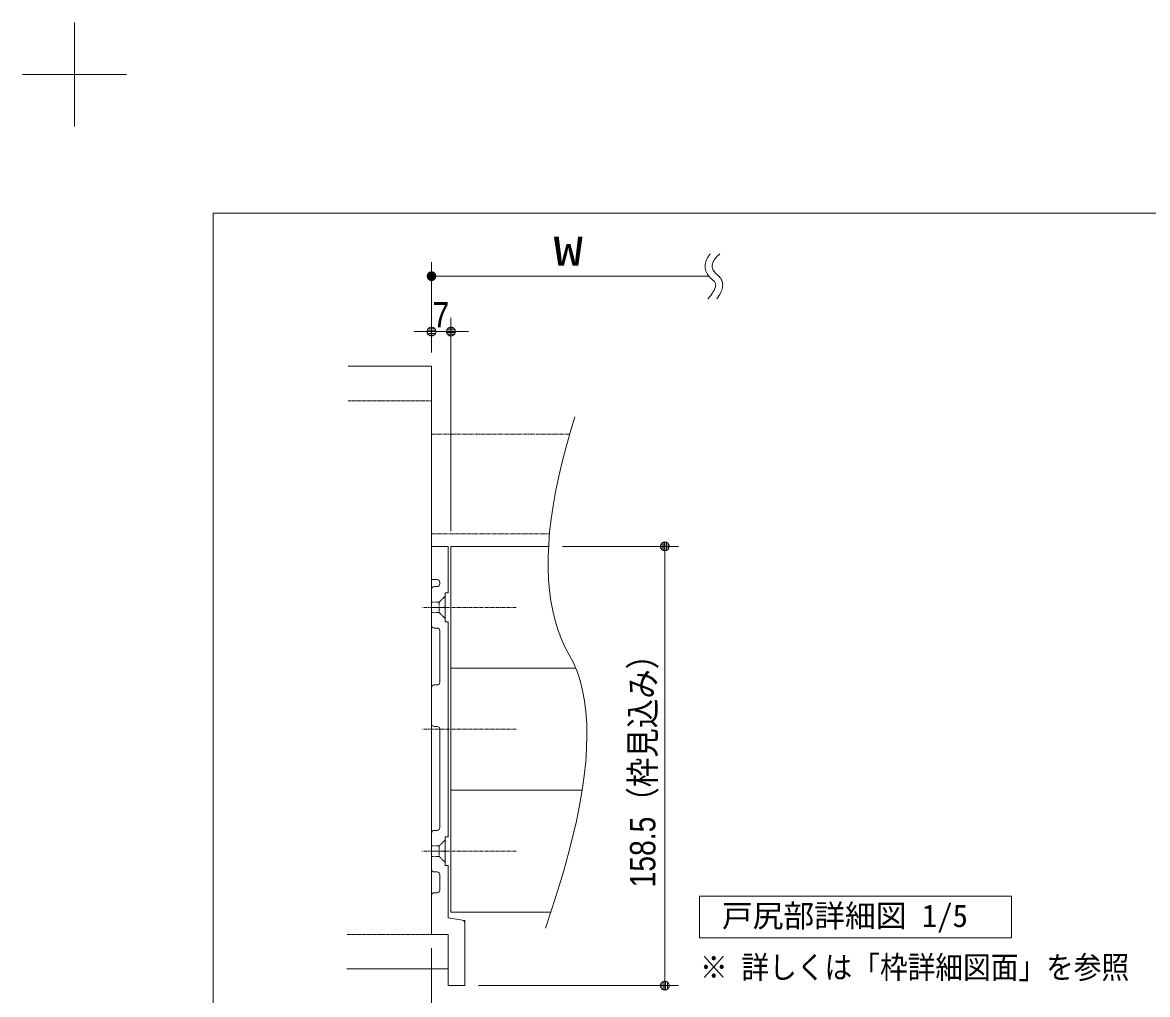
# Model space of a CAD drawing. Units: millimetres, scale not verified. Extents: x -6062 to 6062, y -3045 to 3045.
# Drawn here: x -6062 to -4440, y 1642 to 3045 of the extents above; entities that cross this region are included whole.
import ezdxf
from ezdxf.enums import TextEntityAlignment as Align

# ---------------------------------------------------------------- set-up
doc = ezdxf.new("R2010")
doc.units = ezdxf.units.MM
doc.header["$LTSCALE"] = 20
for name, pattern in [('CHAIN1', [8, 5, -1, 1, -1]), ('DASHED1', [1.8, 1.2, -0.6]), ('DOUBLE_CHAIN1', [8.8, 5, -1, 0.6, -0.6, 0.6, -1])]:
    doc.linetypes.add(name, pattern=pattern)
for name, color, linetype, lineweight in [('0-0_1図面枠', 7, 'Continuous', 9), ('0-1_3一般', 7, 'Continuous', 9), ('0-2_2寸法-1', 7, 'Continuous', 9), ('0-3_0', 7, 'Continuous', 9), ('0-4_2寸法-3', 7, 'Continuous', 9), ('0-5_2寸法-2', 7, 'Continuous', 9)]:
    doc.layers.add(name, color=color, linetype=linetype, lineweight=lineweight)
doc.styles.add('ＭＳ ゴシック', font='')
doc.styles.add('ＭＳ Ｐゴシック', font='')
doc.styles.get('ＭＳ ゴシック').set_extended_font_data('MS Gothic')
doc.styles.get('ＭＳ Ｐゴシック').set_extended_font_data('MS PGothic')

# ---------------------------------------------------------------- blocks, each defined once
blk = doc.blocks.new('グループ')
at = {"layer": '0-0_1図面枠'}
for p, q in [((-84000, 57900), (-84000, 60900)), ((-85500, 59400), (-82500, 59400))]:
    blk.add_line(p, q, dxfattribs=at)
blk = doc.blocks.new('グループ-2')
at = {"layer": '0-0_1図面枠'}
blk.add_lwpolyline([(-80000, 55400), (80000, 55400), (80000, -55400), (-80000, -55400)], close=True, dxfattribs=at)
blk = doc.blocks.new('図面枠')
at = {"layer": '0-0_1図面枠'}
for name in ['グループ', 'グループ-2']:
    blk.add_blockref(name, (0, 0), dxfattribs=at)
blk = doc.blocks.new('_Dot')
at = {"layer": '0-3_0'}
for p, q in [((-10, 0), (-20, 0)), ((9.78, 2), (-9.78, 2)), ((7.99, 6), (-7.99, 6)), ((9.16, -3.98), (-9.16, -3.98)), ((6, -7.98), (-6, -7.98))]:
    blk.add_line(p, q, dxfattribs=at)
for points in [[(10, 0), (9.92, 1.25), (9.69, 2.49), (9.3, 3.68), (8.76, 4.82), (8.09, 5.88), (7.29, 6.85), (6.37, 7.71), (5.36, 8.44), (4.26, 9.05), (3.09, 9.51), (1.87, 9.82), (0.63, 9.98), (-0.63, 9.98), (-1.87, 9.82), (-3.09, 9.51), (-4.26, 9.05), (-5.36, 8.44), (-6.37, 7.71), (-7.29, 6.85), (-8.09, 5.88), (-8.76, 4.82), (-9.3, 3.68), (-9.69, 2.49), (-9.92, 1.25), (-10, 0), (0, 0)], [(-10, 0), (-9.92, -1.25), (-9.69, -2.49), (-9.3, -3.68), (-8.76, -4.82), (-8.09, -5.88), (-7.29, -6.85), (-6.37, -7.71), (-5.36, -8.44), (-4.26, -9.05), (-3.09, -9.51), (-1.87, -9.82), (-0.63, -9.98), (0.63, -9.98), (1.87, -9.82), (3.09, -9.51), (4.26, -9.05), (5.36, -8.44), (6.37, -7.71), (7.29, -6.85), (8.09, -5.88), (8.76, -4.82), (9.3, -3.68), (9.69, -2.49), (9.92, -1.25), (10, 0), (0, 0)]]:
    blk.add_lwpolyline(points, close=True, dxfattribs=at)
blk = doc.blocks.new('グループ-6')
at = {"layer": '0-4_2寸法-3'}
blk.add_line((-65436, 52965.6), (-65467.9, 52920.9), dxfattribs=at)
for points in [[(-65659.7, 54220.9), (-65677, 54198.6), (-65693.2, 54176.4), (-65708.1, 54154.3), (-65721.9, 54132.3), (-65734.5, 54110.3), (-65745.9, 54088.4), (-65756.3, 54066.5), (-65765.6, 54044.9), (-65774, 54023.4), (-65781.4, 54002.1), (-65787.8, 53980.9), (-65793.3, 53959.9), (-65797.8, 53939.1), (-65801.3, 53918.4), (-65803.8, 53898), (-65805.4, 53877.6), (-65806, 53857.5), (-65805.7, 53837.5), (-65804.3, 53817.7), (-65802, 53798), (-65798.8, 53778.6), (-65794.5, 53759.2), (-65789.3, 53740.1), (-65783.1, 53721.1), (-65776, 53702.3), (-65767.8, 53683.7), (-65758.7, 53665.2), (-65748.7, 53646.9), (-65737.6, 53628.7), (-65725.6, 53610.7), (-65712.6, 53592.9), (-65698.7, 53575.3), (-65683.8, 53557.8), (-65667.9, 53540.5), (-65651, 53523.4), (-65633.2, 53506.4), (-65614.4, 53489.6), (-65594.6, 53473), (-65573.9, 53456.5)], [(-65383.4, 54220.9), (-65420.9, 54186.4), (-65454.8, 54152.5), (-65485.2, 54119), (-65512.1, 54086), (-65535.4, 54053.4), (-65555.2, 54021.4), (-65571.4, 53989.8), (-65584.1, 53958.7), (-65593.3, 53928), (-65599, 53897.8), (-65601.1, 53868.2), (-65599.7, 53838.9), (-65594.7, 53810.2), (-65586.2, 53781.9), (-65574.2, 53754.1), (-65558.7, 53726.8), (-65539.6, 53700), (-65517, 53673.6), (-65490.8, 53647.7), (-65461.2, 53622.3), (-65430, 53596.9), (-65402.1, 53570.5), (-65377.5, 53543), (-65356.1, 53514.6), (-65338.2, 53485.2), (-65323.5, 53454.7), (-65312.2, 53423.2), (-65304.2, 53390.7), (-65299.6, 53357.1), (-65298.2, 53322.6), (-65300.2, 53287), (-65305.5, 53250.4), (-65314.2, 53212.8), (-65326.2, 53174.2), (-65341.5, 53134.5), (-65360.1, 53093.8), (-65382.1, 53052.1), (-65407.3, 53009.4), (-65436, 52965.6)], [(-65573.9, 53456.5), (-65554.7, 53439.5), (-65538.5, 53421.6), (-65525.1, 53402.9), (-65514.6, 53383.2), (-65507, 53362.7), (-65502.3, 53341.3), (-65500.6, 53319), (-65501.7, 53295.8), (-65505.8, 53271.8), (-65512.7, 53246.8), (-65522, 53221.1), (-65533.3, 53194.5), (-65546.7, 53167.2), (-65562, 53139.1), (-65579.4, 53110.3), (-65598.8, 53080.7), (-65620.2, 53050.3), (-65643.6, 53019.1), (-65669, 52987.1), (-65696.4, 52954.4), (-65725.8, 52920.9)]]:
    blk.add_lwpolyline(points, dxfattribs=at)
blk = doc.blocks.new('グループ-7')
at = {"layer": '0-4_2寸法-3'}
for p, q in [((-73700, 52376.9), (-73700, 53976.9)), ((-73573, 53575.8), (-73827, 53575.8)), ((-73573.1, 53579.8), (-73826.9, 53579.8)), ((-73573.3, 53571.8), (-73826.7, 53571.8)), ((-73573.4, 53583.8), (-73826.6, 53583.8)), ((-73573.6, 53567.8), (-73826.4, 53567.8)), ((-73573.7, 53587.8), (-73826.3, 53587.8)), ((-73573.9, 53563.8), (-73826.1, 53563.8)), ((-73574, 53591.8), (-73826, 53591.8)), ((-73574.2, 53559.8), (-73825.8, 53559.8)), ((-73574.4, 53595.8), (-73825.6, 53595.8)), ((-73574.7, 53555.8), (-73825.3, 53555.8)), ((-73575.2, 53599.8), (-73824.8, 53599.8)), ((-73576.1, 53603.8), (-73823.9, 53603.8)), ((-73577.1, 53607.8), (-73822.9, 53607.8)), ((-73578, 53611.8), (-73822, 53611.8)), ((-73579, 53615.8), (-73821, 53615.8)), ((-73580.6, 53619.8), (-73819.4, 53619.8)), ((-73582.2, 53623.8), (-73817.8, 53623.8)), ((-73583.9, 53627.8), (-73816.1, 53627.8)), ((-73585.6, 53631.8), (-73814.4, 53631.8)), ((-73587.4, 53635.8), (-73812.6, 53635.8)), ((-73589.9, 53639.8), (-73810.1, 53639.8)), ((-73592.3, 53643.8), (-73807.7, 53643.8)), ((-73594.8, 53647.8), (-73805.2, 53647.8)), ((-73597.3, 53651.8), (-73802.7, 53651.8)), ((-73600.7, 53655.8), (-73799.3, 53655.8)), ((-73604.1, 53659.8), (-73795.9, 53659.8)), ((-73607.5, 53663.8), (-73792.5, 53663.8)), ((-73611.3, 53667.8), (-73788.7, 53667.8)), ((-73615.9, 53671.8), (-73784.1, 53671.8)), ((-73620.6, 53675.8), (-73779.4, 53675.8)), ((-73625.3, 53679.8), (-73774.7, 53679.8)), ((-73631.9, 53683.8), (-73768.1, 53683.8)), ((-73638.4, 53687.8), (-73761.6, 53687.8)), ((-73646.2, 53691.8), (-73753.8, 53691.8)), ((-73655.8, 53695.8), (-73744.2, 53695.8)), ((-73668.9, 53699.8), (-73731.1, 53699.8)), ((-73696.8, 53703.8), (-73703.2, 53703.8)), ((-65700, 53576.9), (-73700, 53576.9)), ((-73575.7, 53551.8), (-73824.3, 53551.8)), ((-73576.7, 53547.8), (-73823.3, 53547.8)), ((-73577.6, 53543.8), (-73822.4, 53543.8)), ((-73578.6, 53539.8), (-73821.4, 53539.8)), ((-73579.9, 53535.8), (-73820.1, 53535.8)), ((-73581.5, 53531.8), (-73818.5, 53531.8)), ((-73583.2, 53527.8), (-73816.8, 53527.8)), ((-73584.8, 53523.8), (-73815.2, 53523.8)), ((-73586.5, 53519.8), (-73813.5, 53519.8)), ((-73588.8, 53515.8), (-73811.2, 53515.8)), ((-73591.3, 53511.8), (-73808.7, 53511.8)), ((-73593.7, 53507.8), (-73806.3, 53507.8)), ((-73596.2, 53503.8), (-73803.8, 53503.8)), ((-73599.2, 53499.8), (-73800.8, 53499.8)), ((-73602.6, 53495.8), (-73797.4, 53495.8)), ((-73606, 53491.8), (-73794, 53491.8)), ((-73609.5, 53487.8), (-73790.5, 53487.8)), ((-73613.9, 53483.8), (-73786.1, 53483.8)), ((-73618.6, 53479.8), (-73781.4, 53479.8)), ((-73623.3, 53475.8), (-73776.7, 53475.8)), ((-73629, 53471.8), (-73771, 53471.8)), ((-73635.5, 53467.8), (-73764.5, 53467.8)), ((-73642.1, 53463.8), (-73757.9, 53463.8)), ((-73651.6, 53459.8), (-73748.4, 53459.8)), ((-73661.6, 53455.8), (-73738.4, 53455.8)), ((-73678.3, 53451.8), (-73721.7, 53451.8))]:
    blk.add_line(p, q, dxfattribs=at)
blk.add_circle((-73700, 53576.9), 127.1, dxfattribs=at)
blk.add_circle((-73700, 53576.9), 127.1, dxfattribs=at)
blk.add_blockref('グループ-6', (0, 0), dxfattribs=at)
at = {"layer": '0-4_2寸法-3', "style": 'ＭＳ ゴシック', "width": 1.5}
blk.add_text('W', height=836.9, dxfattribs=at).set_placement((-70180.9, 53633.7), align=Align.BOTTOM_LEFT)
blk = doc.blocks.new('グループ-9')
at = {"layer": '0-4_2寸法-3'}
blk.add_lwpolyline([(-65970, 35674.8), (-56970, 35674.8), (-56970, 34474.8), (-65970, 34474.8)], close=True, dxfattribs=at)
at = {"layer": '0-4_2寸法-3', "style": 'ＭＳ ゴシック'}
blk.add_text('戸尻部詳細図 1/5', height=650.9, dxfattribs=at).set_placement((-65322.1, 34592.4), align=Align.BOTTOM_LEFT)
blk = doc.blocks.new('グループ-10')
at = {"layer": '0-1_3一般'}
for p, q in [((-73700, 50976.9), (-76100, 50976.9)), ((-73700, 50976.9), (-73700, 49976.9)), ((-73700, 49976.9), (-73700, 34576.9)), ((-73700, 45776.9), (-73700, 44816.9)), ((-73220, 45776.9), (-73700, 45776.9)), ((-73700, 44816.9), (-73540, 44816.9)), ((-73700, 44536.9), (-73700, 43496.9)), ((-73540, 44616.9), (-73620, 44616.9)), ((-73460, 44736.9), (-73460, 44696.9)), ((-73308, 44040.9), (-73308, 44432.9)), ((-73308, 44432.9), (-73220, 44432.9)), ((-73308, 44040.9), (-73332, 44016.9)), ((-73308, 44040.9), (-73332, 44016.9)), ((-73332, 44016.9), (-73308, 43992.9)), ((-73332, 44016.9), (-73308, 43992.9)), ((-73308, 43600.9), (-73308, 43992.9)), ((-73220, 43600.9), (-73308, 43600.9)), ((-73220, 43600.9), (-73220, 37392.9)), ((-73540, 43416.9), (-73620, 43416.9)), ((-73460, 41856.9), (-73460, 43336.9)), ((-73700, 41696.9), (-73700, 40656.9)), ((-73540, 41776.9), (-73620, 41776.9)), ((-73620, 40576.9), (-73540, 40576.9)), ((-73460, 37656.9), (-73460, 40496.9)), ((-73700, 36456.9), (-73700, 37496.9)), ((-73620, 37576.9), (-73540, 37576.9)), ((-73308, 37000.9), (-73308, 37392.9)), ((-73308, 37392.9), (-73220, 37392.9)), ((-73308, 36560.9), (-73308, 36952.9)), ((-73540, 36376.9), (-73620, 36376.9)), ((-73220, 36560.9), (-73308, 36560.9)), ((-73220, 36560.9), (-73220, 35056.9)), ((-73460, 35856.9), (-73460, 36296.9)), ((-73620, 35776.9), (-73540, 35776.9)), ((-73700, 35696.9), (-73700, 34576.9)), ((-72806.8, 34988), (-73220, 35056.9)), ((-72740, 34909.1), (-72740, 33096.9)), ((-73700, 34576.9), (-73220, 34576.9)), ((-73220, 34576.9), (-73220, 33576.9)), ((-73220, 33576.9), (-76140, 33576.9)), ((-73220, 33576.9), (-73220, 33096.9)), ((-73220, 33096.9), (-72740, 33096.9))]:
    blk.add_line(p, q, dxfattribs=at)
at = {"layer": '0-1_3一般', "linetype": 'DASHED1'}
for p, q in [((-73700, 49976.9), (-76100, 49976.9)), ((-73700, 34576.9), (-76140, 34576.9))]:
    blk.add_line(p, q, dxfattribs=at)
at = {"layer": '0-1_3一般', "linetype": 'DOUBLE_CHAIN1'}
for p, q in [((-73476, 44168.9), (-73700, 44168.9)), ((-73308, 44336.9), (-73476, 44168.9)), ((-73476, 44168.9), (-73476, 43864.9)), ((-73476, 43864.9), (-73700, 43864.9)), ((-73308, 43696.9), (-73476, 43864.9)), ((-73476, 37128.9), (-73700, 37128.9)), ((-73308, 36656.9), (-73476, 36824.9)), ((-72806.8, 34988), (-72740, 34976.9)), ((-72740, 34909.1), (-72740, 34976.9))]:
    blk.add_line(p, q, dxfattribs=at)
at = {"layer": '0-1_3一般', "linetype": 'CHAIN1'}
for p, q in [((-71255.8, 44016.9), (-73975.8, 44016.9)), ((-73189.5, 44016.9), (-73727.9, 44016.9)), ((-71255.8, 40496.9), (-73975.8, 40496.9)), ((-71255.8, 36976.9), (-73975.8, 36976.9)), ((-73189.5, 36976.9), (-73727.9, 36976.9))]:
    blk.add_line(p, q, dxfattribs=at)
at = {"layer": '0-1_3一般', "linetype": 'DOUBLE_CHAIN1'}
for points in [[(-69714.3, 49016.9), (-73700, 49016.9), (-73700, 46136.9), (-70295.7, 46136.9)], [(-73308, 37296.9), (-73476, 37128.9), (-73476, 36824.9), (-73700, 36824.9)]]:
    blk.add_lwpolyline(points, dxfattribs=at)
at = {"layer": '0-1_3一般'}
for points in [[(-73700, 45776.9), (-73220, 45776.9), (-73220, 44432.9)], [(-70319.7, 45776.9), (-73140, 45776.9), (-73140, 42256.9), (-69553.3, 42256.9)], [(-69553.3, 42256.9), (-73140, 42256.9), (-73140, 38736.9), (-69346.1, 38736.9)], [(-70244.4, 35216.9), (-73140, 35216.9), (-73140, 38736.9), (-69346.1, 38736.9)], [(-73308, 37000.9), (-73332, 36976.9), (-73308, 36952.9)]]:
    blk.add_lwpolyline(points, dxfattribs=at)
for centre, start, end in [((-73540, 44736.9), 45, 90), ((-73540, 44736.9), 0, 45), ((-73620, 44536.9), 135, 180), ((-73620, 44536.9), 90, 135), ((-73540, 44696.9), 270, 315), ((-73540, 44696.9), 315, 0), ((-73620, 43496.9), 180, 225), ((-73620, 43496.9), 225, 270), ((-73540, 43336.9), 45, 90), ((-73540, 43336.9), 0, 45), ((-73620, 41696.9), 135, 180), ((-73620, 41696.9), 90, 135), ((-73540, 41856.9), 270, 315), ((-73540, 41856.9), 315, 0), ((-73620, 40656.9), 180, 225), ((-73620, 40656.9), 225, 270), ((-73540, 40496.9), 45, 90), ((-73540, 40496.9), 0, 45), ((-73540, 37656.9), 315, 0), ((-73620, 37496.9), 135, 180), ((-73620, 37496.9), 90, 135), ((-73540, 37656.9), 270, 315), ((-73620, 36456.9), 180, 225), ((-73620, 36456.9), 225, 270), ((-73540, 36296.9), 45, 90), ((-73540, 36296.9), 0, 45), ((-73620, 35696.9), 135, 180), ((-73620, 35696.9), 90, 135), ((-73540, 35856.9), 270, 315), ((-73540, 35856.9), 315, 0), ((-72820, 34909.1), 40.26884, 80.53768), ((-72820, 34909.1), 0, 40.26884)]:
    blk.add_arc(centre, 80, start, end, dxfattribs=at)

msp = doc.modelspace()

# ---------------------------------------------------------------- linework, layer by layer
at = {"layer": '0-1_3一般'}
msp.add_line((-5298.74, 1765.71), (-5308.25, 1737.84), dxfattribs=at)
msp.add_lwpolyline([(-5265.65, 2475.84), (-5272.61, 2452.97), (-5278.88, 2430.69), (-5284.46, 2409.01), (-5289.35, 2387.94), (-5293.56, 2367.47), (-5297.07, 2347.59), (-5299.89, 2328.32), (-5302.03, 2309.65), (-5303.47, 2291.57), (-5304.23, 2274.1), (-5304.29, 2257.23), (-5303.67, 2240.96), (-5302.35, 2225.29), (-5300.35, 2210.22), (-5297.66, 2195.75), (-5294.28, 2181.89), (-5290.21, 2168.62), (-5285.45, 2155.95), (-5280, 2143.89), (-5273.86, 2132.42), (-5267.78, 2120.83), (-5262.53, 2108.38), (-5258.1, 2095.07), (-5254.49, 2080.91), (-5251.69, 2065.89), (-5249.72, 2050.02), (-5248.57, 2033.29), (-5248.24, 2015.7), (-5248.73, 1997.25), (-5250.04, 1977.95), (-5252.17, 1957.8), (-5255.12, 1936.78), (-5258.89, 1914.91), (-5263.48, 1892.19), (-5268.89, 1868.6), (-5275.12, 1844.17), (-5282.18, 1818.87), (-5290.05, 1792.72), (-5298.74, 1765.71)], dxfattribs=at)
at = {"layer": '0-2_2寸法-1'}
for p, q in [((-5472.5, 2568.84), (-5472.5, 2618.84)), ((-5444.5, 2310.84), (-5444.5, 2618.84)), ((-5485.21, 2598.84), (-5497.92, 2598.84)), ((-5444.5, 2598.84), (-5472.5, 2598.84)), ((-5431.79, 2598.84), (-5419.08, 2598.84)), ((-5283.48, 2288.84), (-5116, 2288.84)), ((-5136, 2276.13), (-5136, 1667.56)), ((-5404.5, 1654.84), (-5116, 1654.84))]:
    msp.add_line(p, q, dxfattribs=at)
at = {"layer": '0-5_2寸法-2'}
msp.add_line((-5472.5, 1708.84), (-5472.5, 1564.84), dxfattribs=at)

# ---------------------------------------------------------------- block references
at = {"layer": '0-0_1図面枠', "xscale": 0.05, "yscale": 0.05}
msp.add_blockref('図面枠', (-1787.5, 0), dxfattribs=at)
at = {"layer": '0-1_3一般', "xscale": 0.05, "yscale": 0.05}
msp.add_blockref('グループ-10', (-1787.5, 0), dxfattribs=at)
at = {"layer": '0-2_2寸法-1', "xscale": 0.6356201, "yscale": 0.6356201}
msp.add_blockref('_Dot', (-5472.5, 2598.84), dxfattribs=at)
for p, rotation in [((-5444.5, 2598.84), 180), ((-5136, 2288.84), 90), ((-5136, 1654.84), 270)]:
    msp.add_blockref('_Dot', p, dxfattribs=dict(at, rotation=rotation))
at = {"layer": '0-4_2寸法-3', "xscale": 0.05, "yscale": 0.05}
for name in ['グループ-7', 'グループ-9']:
    msp.add_blockref(name, (-1787.5, 0), dxfattribs=at)

# ---------------------------------------------------------------- texts
at = {"layer": '0-2_2寸法-1', "style": 'ＭＳ Ｐゴシック', "width": 0.9}
msp.add_text('7', height=36.66, dxfattribs=at).set_placement((-5470.9, 2593.79), align=Align.BOTTOM_LEFT)
at = {"layer": '0-2_2寸法-1', "style": 'ＭＳ Ｐゴシック', "width": 0.85}
msp.add_text('158.5（枠見込み）', height=36.69, rotation=90, dxfattribs=at).set_placement((-5138.53, 1796.64), align=Align.BOTTOM_LEFT)
at = {"layer": '0-4_2寸法-3', "style": 'ＭＳ ゴシック', "width": 0.9}
msp.add_text('※ 詳しくは「枠詳細図面」を参照', height=32.55, dxfattribs=at).set_placement((-5085.28, 1655.26), align=Align.BOTTOM_LEFT)

doc.saveas('drawing.dxf')
